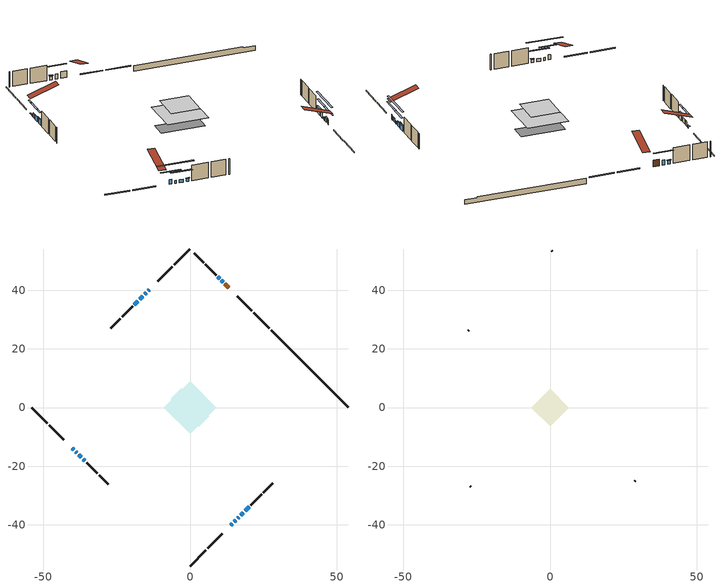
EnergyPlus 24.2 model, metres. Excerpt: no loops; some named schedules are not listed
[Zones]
conditioned space
 floor outside (Floor1 construction): -1.27,0 0,1.27 1.27,0 0,-1.27 z0.61
 floor adiabatic (AdiabaticFloorConstruction): -8.88,0 0,8.88 8.88,0 0,-8.88 z3.05
 floor foundation (Slab1 construction): -6.57,2.94 -2.94,6.57 6.57,-2.94 2.94,-6.57 z-1.14
 wall outside (RimJoist1 construction): 0,-54.02 5.41,-48.61 / -54.02,0 -48.61,-5.41 / 0,54.02 -5.41,48.61 / 27.07,26.95 21.66,32.37 z0.61:0.91
 wall outside (RimJoist2 construction): 6.07,-47.95 11,-43.02 / -47.95,-6.07 -43.02,-11 / -6.07,47.95 -11,43.02 / 21,33.02 16.07,37.95 z0.61:0.91
 wall outside (AdiabaticWallConstruction 1): 13.13,40.89 11.92,42.1 z0.61:2.64
 wall outside (AdiabaticWallConstruction): 11.26,42.76 10.72,43.3 / 13.94,-40.09 14.48,-39.55 / -40.09,-13.94 -39.55,-14.48 / -14.92,39.11 -15.46,38.57 z0.61:2.14; -13.94,40.09 -14.26,39.76 z0.61:1.07; 15.13,-38.89 15.67,-38.35 z0.61:1.83; 16.33,-37.7 16.65,-37.37 / -38.89,-15.13 -38.57,-15.46 / -37.91,-16.11 -37.05,-16.98 / -36.39,-17.63 -35.85,-18.17 z0.61:1.53; 17.31,-36.71 18.17,-35.85 / -16.11,37.91 -17.19,36.83 z0.61:2.13; 18.83,-35.2 20.12,-33.9 / -17.85,36.18 -18.93,35.1 z0.61:2.44; 10.07,43.96 9.53,44.5 z0.61:1.73
 wall outside (Wall1 construction): 20.78,-33.24 24.37,-29.65 / -35.19,-18.83 -31.6,-22.42 / -19.58,34.44 -23.17,30.85 / 8.87,45.15 5.28,48.74 z0.61:5.49
 wall outside (Wall2 construction): 25.03,-29 28.18,-25.85 / -30.95,-23.08 -27.8,-26.23 / -23.83,30.19 -26.98,27.04 / 4.62,49.4 1.47,52.55 z0.61:5.49
 wall foundation (FoundationWall1 construction): 27.73,26.3,-1.14 27.73,26.3,0.61 51.39,2.63,0.61 51.39,2.63,0.39 54.02,0,0.39 54.02,0,-1.14
 window (WindowConstruction): 11.26,42.76 10.72,43.3 z0.61:2.13
 window (WindowConstruction 9): -13.94,40.09 -14.26,39.76 z0.61:1.07
 window (WindowConstruction 10): 13.94,-40.09 14.48,-39.55 z0.61:2.13
 window (WindowConstruction 11): 15.13,-38.89 15.67,-38.35 z0.61:1.83
 window (WindowConstruction 12): -40.09,-13.94 -39.55,-14.48 z0.61:2.13
 window (WindowConstruction 13): 16.33,-37.69 16.65,-37.37 z0.61:1.52
 window (WindowConstruction 14): -38.89,-15.13 -38.57,-15.46 z0.61:1.52
 window (WindowConstruction 1): -14.92,39.11 -15.46,38.57 z0.61:2.13
 window (WindowConstruction 2): 17.31,-36.71 18.17,-35.85 z0.61:2.13
 window (WindowConstruction 3): 18.83,-35.19 20.12,-33.9 z0.61:2.44
 window (WindowConstruction 4): -37.91,-16.11 -37.05,-16.98 z0.61:1.52
 window (WindowConstruction 5): -36.39,-17.63 -35.85,-18.17 z0.61:1.52
 window (WindowConstruction 6): 10.07,43.96 9.53,44.5 z0.61:1.73
 window (WindowConstruction 7): -16.11,37.91 -17.19,36.83 z0.61:2.13
 window (WindowConstruction 8): -17.85,36.17 -18.93,35.1 z0.61:2.44
 door (Door): 13.13,40.89 11.92,42.1 z0.61:2.64
 ceiling adiabatic (AdiabaticFloorConstruction): 0,-8.88 8.88,0 0,8.88 -8.88,0 z3.05
attic - vented
 floor to conditioned space (Floor2 construction Reversed): -6.32,0 0,6.32 6.32,0 0,-6.32 z5.49
 wall outside (Wall3 construction): 28.83,-25.19 28.99,-25.03 / -27.14,-26.88 -26.98,-27.04 / -27.64,26.38 -27.8,26.23 / 0.82,53.21 0.66,53.37 z0.61:5.49
 roof outside (Roof1 construction): 13.28,-40.74,5.49 7.13,-34.59,8.39 5.5,-36.21,8.39 11.66,-42.36,5.49; -40.74,-13.28,5.49 -34.59,-7.13,8.39 -36.21,-5.5,8.39 -42.36,-11.66,5.49; -13.28,40.74,5.49 -7.13,34.59,8.39 -5.5,36.21,8.39 -11.66,42.36,5.49; 13.79,40.23,5.49 7.63,34.08,8.39 9.26,32.45,8.39 15.41,38.61,5.49
shading: 8.8,45.22 13.19,40.84 13.48,41.13 9.09,45.51 z4.85; -14.4,39.62 -13.8,40.23 -14.09,40.52 -14.69,39.91 z1.27; 16.4,-37.62 12.02,-42.01 12.31,-42.3 16.69,-37.92 z4.85; 15.82,-38.21 14.99,-39.03 15.28,-39.32 16.11,-38.5 z2.03; -37.62,-16.4 -42.01,-12.02 -42.3,-12.31 -37.92,-16.69 z4.85; 20.51,-33.51 12.47,-41.55 12.76,-41.84 20.8,-33.8 z6.98; -34.71,-19.32 -42.75,-11.27 -43.04,-11.56 -35,-19.61 z6.98; -17.38,36.64 -13,41.03 -13.29,41.32 -17.67,36.93 z4.85; 20.09,-33.93 15.39,-38.64 15.68,-38.93 20.39,-34.22 z4.85; 20.26,-33.76 18.69,-35.34 18.98,-35.63 20.56,-34.05 z2.64; -35.12,-18.9 -39.83,-14.19 -40.12,-14.48 -35.42,-19.19 z4.24; -35.71,-18.31 -36.53,-17.49 -36.82,-17.78 -36,-18.61 z1.73; 9.39,44.64 10.21,43.81 10.5,44.11 9.68,44.93 z1.93; -19.11,34.91 -14.19,39.83 -14.48,40.12 -19.41,35.2 z4.85; -19.07,34.96 -17.71,36.32 -18,36.61 -19.36,35.25 z2.64
[Building]
Building 1: Terrain=Suburbs
[Site:Location]
Halifax Intl AP_NS: Latitude {deg}=44.88; Longitude {deg}=-63.51; Time Zone {hr}=-4; Elevation {m}=145; Keep Site Location Information=Yes
[Site:GroundTemperature:Shallow]
3.15511, 1.33576, 1.19006, 2.05344, 5.51939, 8.9692, 11.96, 13.8546, 14.0156, 12.4746, 9.56009, 6.2161
[Site:WaterMainsTemperature]
Calculation Method=Schedule; Temperature Schedule=mains temperature schedule
[Material] Roughness=Rough; Thermal Absorptance=0.9
Name | Thickness {m} | Conductivity {W/m-K} | Density {kg/m3} | Specific Heat {J/kg-K} | Solar Absorptance | Visible Absorptance
asphalt or fiberglass shingles | 0.00635 | 0.162714 | 1121.4 | 1465.45 | 0.95 | 0.95
ceiling loosefill ins | 0.0846667 | 0.0480833 | 16.02 | 1046.75 | 0.7 | 0.7
ceiling stud and cavity | 0.1397 | 0.0984332 | 65.682 | 1177.47 | 0.7 | 0.7
concrete 4.0 in. | 0.1016 | 1.803125 | 2242.8 | 837.4 | 0.7 | 0.7
concrete 8.0 in. | 0.2032 | 1.803125 | 2242.8 | 837.4 | 0.7 | 0.7
door material | 0.04445 | 0.053851 | 512.64 | 1214.23 | 0.7 | 0.7
exterior vertical ins | 0.0448461 | 0.029427 | 32.04 | 1214.23 | 0.7 | 0.7
floor covering | 0.0127 | 0.0433444 | 54.468 | 1339.84 | 0.6 | 0.6
floor rigid ins; wall rigid ins 1 | 0.512978 | 0.029427 | 32.04 | 1214.23 | 0.7 | 0.7
floor stud and cavity | 0.1397 | 0.193413 | 92.3553 | 1139.71 | 0.7 | 0.7
floor stud and cavity 1 | 0.1397 | 1.75129 | 37.0049 | 1207.88 | 0.7 | 0.7
furniture material conditioned space 1 | 0.1524 | 0.115458 | 640.8 | 1214.23 | 0.6 | 0.6
gypsum board | 0.0127 | 0.160291 | 801 | 837.4 | 0.6 | 0.6
gypsum board 1 | 0.0127 | 0.160291 | 801 | 837.4 | 0.7 | 0.7
interior horizontal ins | 0.0131784 | 0.029427 | 32.04 | 1214.23 | 0.7 | 0.7
osb sheathing 0.5 in. | 0.0127 | 0.115458 | 512.64 | 1214.23 | 0.7 | 0.7
osb sheathing 0.75 in. | 0.01905 | 0.115458 | 512.64 | 1214.23 | 0.7 | 0.7
osb sheathing 2.0 in. | 0.0508 | 0.115458 | 512.64 | 1214.23 | 0.7 | 0.7
rim joist rigid ins; wall rigid ins | 0.051816 | 0.029427 | 32.04 | 1214.23 | 0.7 | 0.7
rim joist stud and cavity | 0.0508 | 0.177588 | 50.32683 | 1063.81 | 0.6 | 0.6
rim joist stud and cavity 1 | 0.0508 | 0.0754091 | 125.044 | 1163.47 | 0.6 | 0.6
wall stud and cavity | 0.1397 | 0.266242 | 139.0536 | 1170.24 | 0.7 | 0.7
wall stud and cavity 1 | 0.1397 | 0.272647 | 139.0536 | 1170.24 | 0.7 | 0.7
wall stud and cavity 2 | 0.0889 | 6.9971 | 50.32683 | 1063.81 | 0.6 | 0.6
wall stud and cavity 3 | 0.0889 | 0.380278 | 52.3479 | 1209.89 | 0.7 | 0.7
wall stud and cavity 4 | 0.0889 | 0.391764 | 83.0341 | 1211.67 | 0.7 | 0.7
wood siding | 0.0254 | 0.102417 | 544.68 | 1172.36 | 0.57 | 0.57
wood siding 1 | 0.00254 | 0.102417 | 544.68 | 1172.36 | 0.57 | 0.57
wood siding 2; wood siding 3; wood siding 4 | 0.0254 | 0.102417 | 544.68 | 1172.36 | 0.7 | 0.7
[WindowMaterial:SimpleGlazingSystem]
Name | U-Factor {W/m2-K} | Solar Heat Gain Coefficient
WindowMaterial | 2.941204 | 0.65
WindowMaterial 1 | 2.91111 | 0.68
WindowMaterial 10 | 2.748152 | 0.58
WindowMaterial 2 | 2.8867 | 0.7
WindowMaterial 3 | 2.93609 | 0.65
WindowMaterial 4 | 2.96164 | 0.62
WindowMaterial 5 | 2.95256 | 0.64
WindowMaterial 6 | 2.90089 | 0.68
WindowMaterial 7 | 2.89408 | 0.69
WindowMaterial 8 | 3.03773 | 0.52
WindowMaterial 9 | 2.94859 | 0.64
[Construction]
AdiabaticFloorConstruction: floor stud and cavity 1, floor rigid ins, osb sheathing 0.75 in., floor covering
AdiabaticWallConstruction: wood siding 3, wall rigid ins 1, wall stud and cavity 3, gypsum board
AdiabaticWallConstruction 1: wood siding 4, wall rigid ins 1, wall stud and cavity 3, gypsum board
Door: door material
Floor1 construction: floor stud and cavity, osb sheathing 0.75 in., floor covering
Floor2 construction Reversed: gypsum board, ceiling stud and cavity, ceiling loosefill ins
FoundationWall1 construction: concrete 8.0 in., gypsum board 1
furniture construction conditioned space 1: furniture material conditioned space 1
PartitionWallConstruction: gypsum board, wall stud and cavity 4, gypsum board
RimJoist1 construction: wood siding 2, rim joist stud and cavity
RimJoist2 construction: wood siding 2, rim joist rigid ins, osb sheathing 2.0 in., rim joist stud and cavity 1
Roof1 construction: asphalt or fiberglass shingles
Slab1 construction: concrete 4.0 in.
Wall1 construction: wood siding, wall rigid ins, osb sheathing 0.5 in., wall stud and cavity, gypsum board
Wall2 construction: wood siding, wall rigid ins, osb sheathing 0.5 in., wall stud and cavity 1, gypsum board
Wall3 construction: wood siding 1, wall stud and cavity 2
WindowConstruction; WindowConstruction 1; WindowConstruction 10; WindowConstruction 12: WindowMaterial
WindowConstruction 11: WindowMaterial 9
WindowConstruction 13; WindowConstruction 14: WindowMaterial 10
WindowConstruction 2: WindowMaterial 1
WindowConstruction 3: WindowMaterial 2
WindowConstruction 4: WindowMaterial 3
WindowConstruction 5: WindowMaterial 4
WindowConstruction 6: WindowMaterial 5
WindowConstruction 7: WindowMaterial 6
WindowConstruction 8: WindowMaterial 7
WindowConstruction 9: WindowMaterial 8
[Zone] Multiplier=1; Part of Total Floor Area=Yes
Name | Volume {m3}
attic - vented | 37.6417
conditioned space | 581
[Space]
Name | Zone | Volume {m3}
attic - vented 1 | attic - vented | 37.6417
conditioned space 1 | conditioned space | 581
[ZoneInfiltration:EffectiveLeakageArea]
infil attic - vented 1: Zone or Space=attic - vented 1; Schedule=Always On Discrete; Effective Air Leakage Area {cm2}=2862.09; Stack Coefficient=0.000540931; Wind Coefficient=1.57142e-05
[ZoneMixing]
whole house fan mix: Zone or Space=attic - vented; Schedule=Always On Continuous; Design Flow Rate Calculation Method=Flow/Zone; Design Flow Rate {m3/s}=0; Source Zone or Space=conditioned space
[SurfaceProperty:ExposedFoundationPerimeter]
Slab1: Exposed Perimeter Calculation Method=TotalExposedPerimeter; Total Exposed Perimeter {m}=37.187
[InternalMass] Zone or ZoneList=conditioned space; Space or SpaceList=conditioned space 1
Name | Construction | Surface Area {m2}
furniture mass conditioned space 1 | furniture construction conditioned space 1 | 91.9878
partition wall mass | PartitionWallConstruction | 229.97
[Lights]
interior lighting: Zone or ZoneList or Space or SpaceList=conditioned space 1; Schedule=interior lighting schedule; Design Level Calculation Method=LightingLevel; Lighting Level {W}=343.2; Return Air Fraction=0; Fraction Radiant=0.6; Fraction Visible=0.2; Fraction Replaceable=1
[People]
occupants: Zone or ZoneList or Space or SpaceList=conditioned space 1; Number of People Schedule=occupants schedule; Number of People Calculation Method=People; Number of People=3; Fraction Radiant=0.314171; Sensible Heat Fraction=0.56303; Activity Level Schedule=occupants activity schedule; Carbon Dioxide Generation Rate {m3/s-W}=0; Enable ASHRAE 55 Comfort Warnings=No; Mean Radiant Temperature Calculation Type=EnclosureAveraged
[ElectricEquipment] Zone or ZoneList or Space or SpaceList=conditioned space 1; Design Level Calculation Method=EquipmentLevel
Name | Schedule | Design Level {W} | Fraction Latent | Fraction Radiant | Fraction Lost
clothes dryer | clothes dryer schedule | 140.772 | 0.015 | 0.081 | 0.85
clothes washer | clothes washer schedule | 32.1985 | 0.03 | 0.162 | 0.7
cooking range | cooking range schedule | 215.147 | 0.08 | 0.432 | 0.2
dishwasher | dishwasher schedule | 66.8632 | 0.3 | 0.18 | 0.4
fridge | fridge schedule | 72.9452 | 0 | 0.6 | 0
mech vent house fan | mech vent house fan schedule | 0.95 | 0 | 0 | 1
mech vent house fan cfis | mech vent house fan cfis schedule | 0 | 0 | 0 | 0
misc plug loads | misc plug loads schedule | 494.7 | 0.045 | 0.513 | 0.1
whole house fan | Always On Discrete | 0 | 0 | 0 | 1
[OtherEquipment] Zone or ZoneList or Space or SpaceList=conditioned space 1; Design Level Calculation Method=EquipmentLevel
Name | Fuel Type | Schedule | Design Level {W} | Fraction Latent | Fraction Radiant | Fraction Lost
clothes dryer 1 | Electricity | clothes dryer schedule | 0 | 0.015 | 0.081 | 0.85
cooking range 1 | Electricity | cooking range schedule | 0 | 0.08 | 0.432 | 0.2
general water use latent | None | general water use schedule | 62.594 | 1 | 0 | 0
general water use sensible | None | general water use schedule | -61.6891 | 0 | 0.6 | 0
mech vent house fan latent load | None | Always On Discrete | 0 | 1 | 0 | 0
mech vent house fan sensible load | None | Always On Discrete | 0 | 0 | 0 | 0
water heater energy adjustment1 | FuelOilNo2 | Always On Discrete | 0.01 | 0 | 0 | 1
[ZoneInfiltration:DesignFlowRate] Zone or ZoneList or Space or SpaceList=conditioned space 1; Schedule=Always On Discrete; Design Flow Rate Calculation Method=Flow/Zone; Design Flow Rate {m3/s}=0
infil flow; natural vent flow; whole house fan flow
[Foundation:Kiva]
Foundation Kiva 1: Initial Indoor Air Temperature {C}=18; Interior Horizontal Insulation Material=interior horizontal ins; Interior Horizontal Insulation Depth {m}=0; Interior Horizontal Insulation Width {m}=1; Wall Height Above Grade {m}=0.609996; Wall Depth Below Slab {m}=0.2032; Custom Block Material Name 1=exterior vertical ins; Custom Block Depth 1 {m}=1.75001; Custom Block X Position 1 {m}=0.2159; Custom Block Z Position 1 {m}=0
[Foundation:Kiva:Settings]
Soil Conductivity {W/m-K}=0.849921; Soil Density {kg/m3}=1842.3; Soil Specific Heat {J/kg-K}=418.7; Ground Solar Absorptivity=0.9; Ground Thermal Absorptivity=0.9; Ground Surface Roughness {m}=0.03; Far-Field Width {m}=40; Deep-Ground Boundary Condition=ZeroFlux; Deep-Ground Depth {m}=40; Minimum Cell Dimension {m}=0.2; Maximum Cell Growth Coefficient=3; Simulation Timestep=Timestep
[Exterior:Lights]
exterior lighting: Schedule=exterior lighting schedule; Design Level {W}=75.6
[Schedule:Constant]
Name | Hourly Value
Always On Continuous; mech vent house fan schedule; mech vent house fan cfis schedule; Always On Discrete | 1
occupants activity schedule | 117.228
fridge schedule | 0
[Schedule:Week:Daily]
interior lighting schedule Week Rule - Jan1-Jan27: interior lighting schedule day, interior lighting schedule day, interior lighting schedule day, interior lighting schedule day, interior lighting schedule day, interior lighting schedule day, interior lighting schedule day, interior lighting schedule default day, interior lighting schedule default day, interior lighting schedule default day, interior lighting schedule default day, interior lighting schedule default day
interior lighting schedule Week Rule - Jan28-Feb3: interior lighting schedule day, interior lighting schedule day, interior lighting schedule day, interior lighting schedule day, interior lighting schedule day 1, interior lighting schedule day 1, interior lighting schedule day 1, interior lighting schedule default day, interior lighting schedule default day, interior lighting schedule default day, interior lighting schedule default day, interior lighting schedule default day
interior lighting schedule Week Rule - Feb4-Feb24: interior lighting schedule day 1, interior lighting schedule day 1, interior lighting schedule day 1, interior lighting schedule day 1, interior lighting schedule day 1, interior lighting schedule day 1, interior lighting schedule day 1, interior lighting schedule default day, interior lighting schedule default day, interior lighting schedule default day, interior lighting schedule default day, interior lighting schedule default day
interior lighting schedule Week Rule - Feb25-Mar3: interior lighting schedule day 1, interior lighting schedule day 1, interior lighting schedule day 1, interior lighting schedule day 1, interior lighting schedule day 2, interior lighting schedule day 2, interior lighting schedule day 2, interior lighting schedule default day, interior lighting schedule default day, interior lighting schedule default day, interior lighting schedule default day, interior lighting schedule default day
interior lighting schedule Week Rule - Mar4-Mar31: interior lighting schedule day 2, interior lighting schedule day 2, interior lighting schedule day 2, interior lighting schedule day 2, interior lighting schedule day 2, interior lighting schedule day 2, interior lighting schedule day 2, interior lighting schedule default day, interior lighting schedule default day, interior lighting schedule default day, interior lighting schedule default day, interior lighting schedule default day
interior lighting schedule Week Rule - Apr1-Apr28: interior lighting schedule day 3, interior lighting schedule day 3, interior lighting schedule day 3, interior lighting schedule day 3, interior lighting schedule day 3, interior lighting schedule day 3, interior lighting schedule day 3, interior lighting schedule default day, interior lighting schedule default day, interior lighting schedule default day, interior lighting schedule default day, interior lighting schedule default day
interior lighting schedule Week Rule - Apr29-May5: interior lighting schedule day 3, interior lighting schedule day 3, interior lighting schedule day 4, interior lighting schedule day 4, interior lighting schedule day 4, interior lighting schedule day 4, interior lighting schedule day 4, interior lighting schedule default day, interior lighting schedule default day, interior lighting schedule default day, interior lighting schedule default day, interior lighting schedule default day
interior lighting schedule Week Rule - May6-May26: interior lighting schedule day 4, interior lighting schedule day 4, interior lighting schedule day 4, interior lighting schedule day 4, interior lighting schedule day 4, interior lighting schedule day 4, interior lighting schedule day 4, interior lighting schedule default day, interior lighting schedule default day, interior lighting schedule default day, interior lighting schedule default day, interior lighting schedule default day
interior lighting schedule Week Rule - May27-Jun2: interior lighting schedule day 4, interior lighting schedule day 4, interior lighting schedule day 4, interior lighting schedule day 4, interior lighting schedule day 4, interior lighting schedule day 5, interior lighting schedule day 5, interior lighting schedule default day, interior lighting schedule default day, interior lighting schedule default day, interior lighting schedule default day, interior lighting schedule default day
interior lighting schedule Week Rule - Jun3-Jun30: interior lighting schedule day 5, interior lighting schedule day 5, interior lighting schedule day 5, interior lighting schedule day 5, interior lighting schedule day 5, interior lighting schedule day 5, interior lighting schedule day 5, interior lighting schedule default day, interior lighting schedule default day, interior lighting schedule default day, interior lighting schedule default day, interior lighting schedule default day
interior lighting schedule Week Rule - Jul1-Jul28: interior lighting schedule day 6, interior lighting schedule day 6, interior lighting schedule day 6, interior lighting schedule day 6, interior lighting schedule day 6, interior lighting schedule day 6, interior lighting schedule day 6, interior lighting schedule default day, interior lighting schedule default day, interior lighting schedule default day, interior lighting schedule default day, interior lighting schedule default day
interior lighting schedule Week Rule - Jul29-Aug4: interior lighting schedule day 6, interior lighting schedule day 6, interior lighting schedule day 6, interior lighting schedule day 7, interior lighting schedule day 7, interior lighting schedule day 7, interior lighting schedule day 7, interior lighting schedule default day, interior lighting schedule default day, interior lighting schedule default day, interior lighting schedule default day, interior lighting schedule default day
interior lighting schedule Week Rule - Aug5-Aug25: interior lighting schedule day 7, interior lighting schedule day 7, interior lighting schedule day 7, interior lighting schedule day 7, interior lighting schedule day 7, interior lighting schedule day 7, interior lighting schedule day 7, interior lighting schedule default day, interior lighting schedule default day, interior lighting schedule default day, interior lighting schedule default day, interior lighting schedule default day
interior lighting schedule Week Rule - Aug26-Sep1: interior lighting schedule day 7, interior lighting schedule day 7, interior lighting schedule day 7, interior lighting schedule day 7, interior lighting schedule day 7, interior lighting schedule day 7, interior lighting schedule day 8, interior lighting schedule default day, interior lighting schedule default day, interior lighting schedule default day, interior lighting schedule default day, interior lighting schedule default day
interior lighting schedule Week Rule - Sep2-Sep29: interior lighting schedule day 8, interior lighting schedule day 8, interior lighting schedule day 8, interior lighting schedule day 8, interior lighting schedule day 8, interior lighting schedule day 8, interior lighting schedule day 8, interior lighting schedule default day, interior lighting schedule default day, interior lighting schedule default day, interior lighting schedule default day, interior lighting schedule default day
interior lighting schedule Week Rule - Sep30-Oct6: interior lighting schedule day 8, interior lighting schedule day 9, interior lighting schedule day 9, interior lighting schedule day 9, interior lighting schedule day 9, interior lighting schedule day 9, interior lighting schedule day 9, interior lighting schedule default day, interior lighting schedule default day, interior lighting schedule default day, interior lighting schedule default day, interior lighting schedule default day
interior lighting schedule Week Rule - Oct7-Oct27: interior lighting schedule day 9, interior lighting schedule day 9, interior lighting schedule day 9, interior lighting schedule day 9, interior lighting schedule day 9, interior lighting schedule day 9, interior lighting schedule day 9, interior lighting schedule default day, interior lighting schedule default day, interior lighting schedule default day, interior lighting schedule default day, interior lighting schedule default day
interior lighting schedule Week Rule - Oct28-Nov3: interior lighting schedule day 9, interior lighting schedule day 9, interior lighting schedule day 9, interior lighting schedule day 9, interior lighting schedule day 10, interior lighting schedule day 10, interior lighting schedule day 10, interior lighting schedule default day, interior lighting schedule default day, interior lighting schedule default day, interior lighting schedule default day, interior lighting schedule default day
interior lighting schedule Week Rule - Nov4-Nov24: interior lighting schedule day 10, interior lighting schedule day 10, interior lighting schedule day 10, interior lighting schedule day 10, interior lighting schedule day 10, interior lighting schedule day 10, interior lighting schedule day 10, interior lighting schedule default day, interior lighting schedule default day, interior lighting schedule default day, interior lighting schedule default day, interior lighting schedule default day
interior lighting schedule Week Rule - Nov25-Dec1: interior lighting schedule day 10, interior lighting schedule day 10, interior lighting schedule day 10, interior lighting schedule day 10, interior lighting schedule day 10, interior lighting schedule day 10, interior lighting schedule day 11, interior lighting schedule default day, interior lighting schedule default day, interior lighting schedule default day, interior lighting schedule default day, interior lighting schedule default day
interior lighting schedule Week Rule - Dec2-Dec31: interior lighting schedule day 11, interior lighting schedule day 11, interior lighting schedule day 11, interior lighting schedule day 11, interior lighting schedule day 11, interior lighting schedule day 11, interior lighting schedule day 11, interior lighting schedule default day, interior lighting schedule default day, interior lighting schedule default day, interior lighting schedule default day, interior lighting schedule default day
occupants schedule Week Rule - Jan1-Dec31: occupants schedule day, occupants schedule day, occupants schedule day, occupants schedule day, occupants schedule day, occupants schedule day, occupants schedule day, occupants schedule default day, occupants schedule default day, occupants schedule default day, occupants schedule default day, occupants schedule default day
clothes dryer schedule Week Rule - Jan1-Dec31: clothes dryer schedule day, clothes dryer schedule day, clothes dryer schedule day, clothes dryer schedule day, clothes dryer schedule day, clothes dryer schedule day, clothes dryer schedule day, clothes dryer schedule default day, clothes dryer schedule default day, clothes dryer schedule default day, clothes dryer schedule default day, clothes dryer schedule default day
clothes washer schedule Week Rule - Jan1-Dec31: clothes washer schedule day, clothes washer schedule day, clothes washer schedule day, clothes washer schedule day, clothes washer schedule day, clothes washer schedule day, clothes washer schedule day, clothes washer schedule default day, clothes washer schedule default day, clothes washer schedule default day, clothes washer schedule default day, clothes washer schedule default day
cooking range schedule Week Rule - Jan1-Dec31: cooking range schedule day, cooking range schedule day, cooking range schedule day, cooking range schedule day, cooking range schedule day, cooking range schedule day, cooking range schedule day, cooking range schedule default day, cooking range schedule default day, cooking range schedule default day, cooking range schedule default day, cooking range schedule default day
dishwasher schedule Week Rule - Jan1-Dec31: dishwasher schedule day, dishwasher schedule day, dishwasher schedule day, dishwasher schedule day, dishwasher schedule day, dishwasher schedule day, dishwasher schedule day, dishwasher schedule default day, dishwasher schedule default day, dishwasher schedule default day, dishwasher schedule default day, dishwasher schedule default day
misc plug loads schedule Week Rule - Jan1-Dec31: misc plug loads schedule day, misc plug loads schedule day, misc plug loads schedule day, misc plug loads schedule day, misc plug loads schedule day, misc plug loads schedule day, misc plug loads schedule day, misc plug loads schedule default day, misc plug loads schedule default day, misc plug loads schedule default day, misc plug loads schedule default day, misc plug loads schedule default day
general water use schedule Week Rule - Jan1-Dec31: general water use schedule day, general water use schedule day, general water use schedule day, general water use schedule day, general water use schedule day, general water use schedule day, general water use schedule day, general water use schedule default day, general water use schedule default day, general water use schedule default day, general water use schedule default day, general water use schedule default day
exterior lighting schedule Week Rule - Jan1-Jan27: exterior lighting schedule day, exterior lighting schedule day, exterior lighting schedule day, exterior lighting schedule day, exterior lighting schedule day, exterior lighting schedule day, exterior lighting schedule day, exterior lighting schedule default day, exterior lighting schedule default day, exterior lighting schedule default day, exterior lighting schedule default day, exterior lighting schedule default day
exterior lighting schedule Week Rule - Jan28-Feb3: exterior lighting schedule day, exterior lighting schedule day, exterior lighting schedule day, exterior lighting schedule day, exterior lighting schedule day 1, exterior lighting schedule day 1, exterior lighting schedule day 1, exterior lighting schedule default day, exterior lighting schedule default day, exterior lighting schedule default day, exterior lighting schedule default day, exterior lighting schedule default day
exterior lighting schedule Week Rule - Feb4-Feb24: exterior lighting schedule day 1, exterior lighting schedule day 1, exterior lighting schedule day 1, exterior lighting schedule day 1, exterior lighting schedule day 1, exterior lighting schedule day 1, exterior lighting schedule day 1, exterior lighting schedule default day, exterior lighting schedule default day, exterior lighting schedule default day, exterior lighting schedule default day, exterior lighting schedule default day
exterior lighting schedule Week Rule - Feb25-Mar3: exterior lighting schedule day 1, exterior lighting schedule day 1, exterior lighting schedule day 1, exterior lighting schedule day 1, exterior lighting schedule day 2, exterior lighting schedule day 2, exterior lighting schedule day 2, exterior lighting schedule default day, exterior lighting schedule default day, exterior lighting schedule default day, exterior lighting schedule default day, exterior lighting schedule default day
exterior lighting schedule Week Rule - Mar4-Mar31: exterior lighting schedule day 2, exterior lighting schedule day 2, exterior lighting schedule day 2, exterior lighting schedule day 2, exterior lighting schedule day 2, exterior lighting schedule day 2, exterior lighting schedule day 2, exterior lighting schedule default day, exterior lighting schedule default day, exterior lighting schedule default day, exterior lighting schedule default day, exterior lighting schedule default day
exterior lighting schedule Week Rule - Apr1-Apr28: exterior lighting schedule day 3, exterior lighting schedule day 3, exterior lighting schedule day 3, exterior lighting schedule day 3, exterior lighting schedule day 3, exterior lighting schedule day 3, exterior lighting schedule day 3, exterior lighting schedule default day, exterior lighting schedule default day, exterior lighting schedule default day, exterior lighting schedule default day, exterior lighting schedule default day
exterior lighting schedule Week Rule - Apr29-May5: exterior lighting schedule day 3, exterior lighting schedule day 3, exterior lighting schedule day 4, exterior lighting schedule day 4, exterior lighting schedule day 4, exterior lighting schedule day 4, exterior lighting schedule day 4, exterior lighting schedule default day, exterior lighting schedule default day, exterior lighting schedule default day, exterior lighting schedule default day, exterior lighting schedule default day
exterior lighting schedule Week Rule - May6-May26: exterior lighting schedule day 4, exterior lighting schedule day 4, exterior lighting schedule day 4, exterior lighting schedule day 4, exterior lighting schedule day 4, exterior lighting schedule day 4, exterior lighting schedule day 4, exterior lighting schedule default day, exterior lighting schedule default day, exterior lighting schedule default day, exterior lighting schedule default day, exterior lighting schedule default day
exterior lighting schedule Week Rule - May27-Jun2: exterior lighting schedule day 4, exterior lighting schedule day 4, exterior lighting schedule day 4, exterior lighting schedule day 4, exterior lighting schedule day 4, exterior lighting schedule day 5, exterior lighting schedule day 5, exterior lighting schedule default day, exterior lighting schedule default day, exterior lighting schedule default day, exterior lighting schedule default day, exterior lighting schedule default day
exterior lighting schedule Week Rule - Jun3-Jun30: exterior lighting schedule day 5, exterior lighting schedule day 5, exterior lighting schedule day 5, exterior lighting schedule day 5, exterior lighting schedule day 5, exterior lighting schedule day 5, exterior lighting schedule day 5, exterior lighting schedule default day, exterior lighting schedule default day, exterior lighting schedule default day, exterior lighting schedule default day, exterior lighting schedule default day
exterior lighting schedule Week Rule - Jul1-Jul28: exterior lighting schedule day 6, exterior lighting schedule day 6, exterior lighting schedule day 6, exterior lighting schedule day 6, exterior lighting schedule day 6, exterior lighting schedule day 6, exterior lighting schedule day 6, exterior lighting schedule default day, exterior lighting schedule default day, exterior lighting schedule default day, exterior lighting schedule default day, exterior lighting schedule default day
exterior lighting schedule Week Rule - Jul29-Aug4: exterior lighting schedule day 6, exterior lighting schedule day 6, exterior lighting schedule day 6, exterior lighting schedule day 7, exterior lighting schedule day 7, exterior lighting schedule day 7, exterior lighting schedule day 7, exterior lighting schedule default day, exterior lighting schedule default day, exterior lighting schedule default day, exterior lighting schedule default day, exterior lighting schedule default day
exterior lighting schedule Week Rule - Aug5-Aug25: exterior lighting schedule day 7, exterior lighting schedule day 7, exterior lighting schedule day 7, exterior lighting schedule day 7, exterior lighting schedule day 7, exterior lighting schedule day 7, exterior lighting schedule day 7, exterior lighting schedule default day, exterior lighting schedule default day, exterior lighting schedule default day, exterior lighting schedule default day, exterior lighting schedule default day
exterior lighting schedule Week Rule - Aug26-Sep1: exterior lighting schedule day 7, exterior lighting schedule day 7, exterior lighting schedule day 7, exterior lighting schedule day 7, exterior lighting schedule day 7, exterior lighting schedule day 7, exterior lighting schedule day 8, exterior lighting schedule default day, exterior lighting schedule default day, exterior lighting schedule default day, exterior lighting schedule default day, exterior lighting schedule default day
exterior lighting schedule Week Rule - Sep2-Sep29: exterior lighting schedule day 8, exterior lighting schedule day 8, exterior lighting schedule day 8, exterior lighting schedule day 8, exterior lighting schedule day 8, exterior lighting schedule day 8, exterior lighting schedule day 8, exterior lighting schedule default day, exterior lighting schedule default day, exterior lighting schedule default day, exterior lighting schedule default day, exterior lighting schedule default day
exterior lighting schedule Week Rule - Sep30-Oct6: exterior lighting schedule day 8, exterior lighting schedule day 9, exterior lighting schedule day 9, exterior lighting schedule day 9, exterior lighting schedule day 9, exterior lighting schedule day 9, exterior lighting schedule day 9, exterior lighting schedule default day, exterior lighting schedule default day, exterior lighting schedule default day, exterior lighting schedule default day, exterior lighting schedule default day
exterior lighting schedule Week Rule - Oct7-Oct27: exterior lighting schedule day 9, exterior lighting schedule day 9, exterior lighting schedule day 9, exterior lighting schedule day 9, exterior lighting schedule day 9, exterior lighting schedule day 9, exterior lighting schedule day 9, exterior lighting schedule default day, exterior lighting schedule default day, exterior lighting schedule default day, exterior lighting schedule default day, exterior lighting schedule default day
[Schedule:Year]
interior lighting schedule: interior lighting schedule Week Rule - Jan1-Jan27, 1, 1, 1, 27, interior lighting schedule Week Rule - Jan28-Feb3, 1, 28, 2, 3, interior lighting schedule Week Rule - Feb4-Feb24, 2, 4, 2, 24, interior lighting schedule Week Rule - Feb25-Mar3, 2, 25, 3, 3, interior lighting schedule Week Rule - Mar4-Mar31, 3, 4, 3, 31, interior lighting schedule Week Rule - Apr1-Apr28, 4, 1, 4, 28, interior lighting schedule Week Rule - Apr29-May5, 4, 29, 5, 5, interior lighting schedule Week Rule - May6-May26, 5, 6, 5, 26, interior lighting schedule Week Rule - May27-Jun2, 5, 27, 6, 2, interior lighting schedule Week Rule - Jun3-Jun30, 6, 3, 6, 30, interior lighting schedule Week Rule - Jul1-Jul28, 7, 1, 7, 28, interior lighting schedule Week Rule - Jul29-Aug4, 7, 29, 8, 4, interior lighting schedule Week Rule - Aug5-Aug25, 8, 5, 8, 25, interior lighting schedule Week Rule - Aug26-Sep1, 8, 26, 9, 1, interior lighting schedule Week Rule - Sep2-Sep29, 9, 2, 9, 29, interior lighting schedule Week Rule - Sep30-Oct6, 9, 30, 10, 6, interior lighting schedule Week Rule - Oct7-Oct27, 10, 7, 10, 27, interior lighting schedule Week Rule - Oct28-Nov3, 10, 28, 11, 3, interior lighting schedule Week Rule - Nov4-Nov24, 11, 4, 11, 24, interior lighting schedule Week Rule - Nov25-Dec1, 11, 25, 12, 1, interior lighting schedule Week Rule - Dec2-Dec31, 12, 2, 12, 31
occupants schedule: occupants schedule Week Rule - Jan1-Dec31, 1, 1, 12, 31
clothes dryer schedule: clothes dryer schedule Week Rule - Jan1-Dec31, 1, 1, 12, 31
clothes washer schedule: clothes washer schedule Week Rule - Jan1-Dec31, 1, 1, 12, 31
cooking range schedule: cooking range schedule Week Rule - Jan1-Dec31, 1, 1, 12, 31
dishwasher schedule: dishwasher schedule Week Rule - Jan1-Dec31, 1, 1, 12, 31
misc plug loads schedule: misc plug loads schedule Week Rule - Jan1-Dec31, 1, 1, 12, 31
general water use schedule: general water use schedule Week Rule - Jan1-Dec31, 1, 1, 12, 31
exterior lighting schedule: exterior lighting schedule Week Rule - Jan1-Jan27, 1, 1, 1, 27, exterior lighting schedule Week Rule - Jan28-Feb3, 1, 28, 2, 3, exterior lighting schedule Week Rule - Feb4-Feb24, 2, 4, 2, 24, exterior lighting schedule Week Rule - Feb25-Mar3, 2, 25, 3, 3, exterior lighting schedule Week Rule - Mar4-Mar31, 3, 4, 3, 31, exterior lighting schedule Week Rule - Apr1-Apr28, 4, 1, 4, 28, exterior lighting schedule Week Rule - Apr29-May5, 4, 29, 5, 5, exterior lighting schedule Week Rule - May6-May26, 5, 6, 5, 26, exterior lighting schedule Week Rule - May27-Jun2, 5, 27, 6, 2, exterior lighting schedule Week Rule - Jun3-Jun30, 6, 3, 6, 30, exterior lighting schedule Week Rule - Jul1-Jul28, 7, 1, 7, 28, exterior lighting schedule Week Rule - Jul29-Aug4, 7, 29, 8, 4, exterior lighting schedule Week Rule - Aug5-Aug25, 8, 5, 8, 25, exterior lighting schedule Week Rule - Aug26-Sep1, 8, 26, 9, 1, exterior lighting schedule Week Rule - Sep2-Sep29, 9, 2, 9, 29, exterior lighting schedule Week Rule - Sep30-Oct6, 9, 30, 10, 6, exterior lighting schedule Week Rule - Oct7-Oct27, 10, 7, 10, 27, exterior lighting schedule Week Rule - Oct28-Nov3, 10, 28, 11, 3, exterior lighting schedule Week Rule - Nov4-Nov24, 11, 4, 11, 24, exterior lighting schedule Week Rule - Nov25-Dec1, 11, 25, 12, 1, exterior lighting schedule Week Rule - Dec2-Dec31, 12, 2, 12, 31
[Schedule:Compact]
mains temperature schedule: Through: 01/01, For: AllDays, Until: 24:00, 7.41, Through: 01/02, For: AllDays, Until: 24:00, 7.34833, Through: 01/03, For: AllDays, Until: 24:00, 7.28778, Through: 01/04, For: AllDays, Until: 24:00, 7.22889, Through: 01/05, For: AllDays, Until: 24:00, 7.17056, Through: 01/06, For: AllDays, Until: 24:00, 7.11333, Through: 01/07, For: AllDays, Until: 24:00, 7.05722, Through: 01/08, For: AllDays, Until: 24:00, 7.00167, Through: 01/09, For: AllDays, Until: 24:00, 6.94778, Through: 01/10, For: AllDays, Until: 24:00, 6.895, Through: 01/11, For: AllDays, Until: 24:00, 6.84333, Through: 01/12, For: AllDays, Until: 24:00, 6.79278, Through: 01/13, For: AllDays, Until: 24:00, 6.74389, Through: 01/14, For: AllDays, Until: 24:00, 6.69556, Through: 01/15, For: AllDays, Until: 24:00, 6.64889, Through: 01/16, For: AllDays, Until: 24:00, 6.60278, Through: 01/17, For: AllDays, Until: 24:00, 6.55833, Through: 01/18, For: AllDays, Until: 24:00, 6.515, Through: 01/19, For: AllDays, Until: 24:00, 6.47333, Through: 01/20, For: AllDays, Until: 24:00, 6.43278, Through: 01/21, For: AllDays, Until: 24:00, 6.39333, Through: 01/22, For: AllDays, Until: 24:00, 6.355, Through: 01/23, For: AllDays, Until: 24:00, 6.31833, Through: 01/24, For: AllDays, Until: 24:00, 6.28278, Through: 01/25, For: AllDays, Until: 24:00, 6.24889, Through: 01/26, For: AllDays, Until: 24:00, 6.21611, Through: 01/27, For: AllDays, Until: 24:00, 6.18444, Through: 01/28, For: AllDays, Until: 24:00, 6.15444, Through: 01/29, For: AllDays, Until: 24:00, 6.12556, Through: 01/30, For: AllDays, Until: 24:00, 6.09833, Through: 01/31, For: AllDays, Until: 24:00, 6.07222, Through: 02/01, For: AllDays, Until: 24:00, 6.04778, Through: 02/02, For: AllDays, Until: 24:00, 6.02444, Through: 02/03, For: AllDays, Until: 24:00, 6.00278, Through: 02/04, For: AllDays, Until: 24:00, 5.98222, Through: 02/05, For: AllDays, Until: 24:00, 5.96333, Through: 02/06, For: AllDays, Until: 24:00, 5.94556, Through: 02/07, For: AllDays, Until: 24:00, 5.92944, Through: 02/08, For: AllDays, Until: 24:00, 5.915, Through: 02/09, For: AllDays, Until: 24:00, 5.90167, Through: 02/10, For: AllDays, Until: 24:00, 5.89, Through: 02/11, For: AllDays, Until: 24:00, 5.87944, Through: 02/12, For: AllDays, Until: 24:00, 5.87056, Through: 02/13, For: AllDays, Until: 24:00, 5.86333, Through: 02/14, For: AllDays, Until: 24:00, 5.85722, Through: 02/15, For: AllDays, Until: 24:00, 5.85278, Through: 02/16, For: AllDays, Until: 24:00, 5.84944, Through: 02/17, For: AllDays, Until: 24:00, 5.84833, Through: 02/18, For: AllDays, Until: 24:00, 5.84778, Through: 02/19, For: AllDays, Until: 24:00, 5.84944, Through: 02/20, For: AllDays, Until: 24:00, 5.85167, Through: 02/21, For: AllDays, Until: 24:00, 5.85611, Through: 02/22, For: AllDays, Until: 24:00, 5.86167, Through: 02/23, For: AllDays, Until: 24:00, 5.86889, Through: 02/24, For: AllDays, Until: 24:00, 5.87722, Through: 02/25, For: AllDays, Until: 24:00, 5.88722, Through: 02/26, For: AllDays, Until: 24:00, 5.89889, Through: 02/27, For: AllDays, Until: 24:00, 5.91167, Through: 02/28, For: AllDays, Until: 24:00, 5.92611, Through: 03/01, For: AllDays, Until: 24:00, 5.94222, Through: 03/02, For: AllDays, Until: 24:00, 5.95944, Through: 03/03, For: AllDays, Until: 24:00, 5.97778, Through: 03/04, For: AllDays, Until: 24:00, 5.99778, Through: 03/05, For: AllDays, Until: 24:00, 6.01944, Through: 03/06, For: AllDays, Until: 24:00, 6.04222, Through: 03/07, For: AllDays, Until: 24:00, 6.06667, Through: 03/08, For: AllDays, Until: 24:00, 6.09222, Through: 03/09, For: AllDays, Until: 24:00, 6.11944, Through: 03/10, For: AllDays, Until: 24:00, 6.14778, Through: 03/11, For: AllDays, Until: 24:00, 6.17722, Through: 03/12, For: AllDays, Until: 24:00, 6.20833, Through: 03/13, For: AllDays, Until: 24:00, 6.24111, Through: 03/14, For: AllDays, Until: 24:00, 6.275, Through: 03/15, For: AllDays, Until: 24:00, 6.31, Through: 03/16, For: AllDays, Until: 24:00, 6.34667, Through: 03/17, For: AllDays, Until: 24:00, 6.38444, Through: 03/18, For: AllDays, Until: 24:00, 6.42333, Through: 03/19, For: AllDays, Until: 24:00, 6.46389, Through: 03/20, For: AllDays, Until: 24:00, 6.50556, Through: 03/21, For: AllDays, Until: 24:00, 6.54833, Through: 03/22, For: AllDays, Until: 24:00, 6.59278, Through: 03/23, For: AllDays, Until: 24:00, 6.63833, Through: 03/24, For: AllDays, Until: 24:00, 6.685, Through: 03/25, For: AllDays, Until: 24:00, 6.73278, Through: 03/26, For: AllDays, Until: 24:00, 6.78167, Through: 03/27, For: AllDays, Until: 24:00, 6.83167, Through: 03/28, For: AllDays, Until: 24:00, 6.88333, Through: 03/29, For: AllDays, Until: 24:00, 6.93611, Through: 03/30, For: AllDays, Until: 24:00, 6.98944, Through: 03/31, For: AllDays, Until: 24:00, 7.04444, Through: 04/01, For: AllDays, Until: 24:00, 7.1, Through: 04/02, For: AllDays, Until: 24:00, 7.15722, Through: 04/03, For: AllDays, Until: 24:00, 7.21556, Through: 04/04, For: AllDays, Until: 24:00, 7.27444, Through: 04/05, For: AllDays, Until: 24:00, 7.33444, Through: 04/06, For: AllDays, Until: 24:00, 7.39556, Through: 04/07, For: AllDays, Until: 24:00, 7.45778, Through: 04/08, For: AllDays, Until: 24:00, 7.52111, Through: 04/09, For: AllDays, Until: 24:00, 7.585, Through: 04/10, For: AllDays, Until: 24:00, 7.65, Through: 04/11, For: AllDays, Until: 24:00, 7.71611, Through: 04/12, For: AllDays, Until: 24:00, 7.78333, Through: 04/13, For: AllDays, Until: 24:00, 7.85111, Through: 04/14, For: AllDays, Until: 24:00, 7.91944, Through: 04/15, For: AllDays, Until: 24:00, 7.98889, Through: 04/16, For: AllDays, Until: 24:00, 8.05944, Through: 04/17, For: AllDays, Until: 24:00, 8.13056, Through: 04/18, For: AllDays, Until: 24:00, 8.20222, Through: 04/19, For: AllDays, Until: 24:00, 8.275, Through: 04/20, For: AllDays, Until: 24:00, 8.34833, Through: 04/21, For: AllDays, Until: 24:00, 8.42222, Through: 04/22, For: AllDays, Until: 24:00, 8.49722, Through: 04/23, For: AllDays, Until: 24:00, 8.57278, Through: 04/24, For: AllDays, Until: 24:00, 8.64889, Through: 04/25, For: AllDays, Until: 24:00, 8.72556, Through: 04/26, For: AllDays, Until: 24:00, 8.80278, Through: 04/27, For: AllDays, Until: 24:00, 8.88111, Through: 04/28, For: AllDays, Until: 24:00, 8.95944, Through: 04/29, For: AllDays, Until: 24:00, 9.03833, Through: 04/30, For: AllDays, Until: 24:00, 9.11778, Through: 05/01, For: AllDays, Until: 24:00, 9.19778, Through: 05/02, For: AllDays, Until: 24:00, 9.27833, Through: 05/03, For: AllDays, Until: 24:00, 9.35944, Through: 05/04, For: AllDays, Until: 24:00, 9.44056, Through: 05/05, For: AllDays, Until: 24:00, 9.52278, Through: 05/06, For: AllDays, Until: 24:00, 9.60444, Through: 05/07, For: AllDays, Until: 24:00, 9.68722, Through: 05/08, For: AllDays, Until: 24:00, 9.77, Through: 05/09, For: AllDays, Until: 24:00, 9.85278, Through: 05/10, For: AllDays, Until: 24:00, 9.93611, Through: 05/11, For: AllDays, Until: 24:00, 10.02, Through: 05/12, For: AllDays, Until: 24:00, 10.1039, Through: 05/13, For: AllDays, Until: 24:00, 10.1878, Through: 05/14, For: AllDays, Until: 24:00, 10.2722, Through: 05/15, For: AllDays, Until: 24:00, 10.3561, Through: 05/16, For: AllDays, Until: 24:00, 10.4406, Through: 05/17, For: AllDays, Until: 24:00, 10.5256, Through: 05/18, For: AllDays, Until: 24:00, 10.61, Through: 05/19, For: AllDays, Until: 24:00, 10.6944, Through: 05/20, For: AllDays, Until: 24:00, 10.7794, Through: 05/21, For: AllDays, Until: 24:00, 10.8639, Through: 05/22, For: AllDays, Until: 24:00, 10.9489, Through: 05/23, For: AllDays, Until: 24:00, 11.0333, Through: 05/24, For: AllDays, Until: 24:00, 11.1178, Through: 05/25, For: AllDays, Until: 24:00, 11.2022, Through: 05/26, For: AllDays, Until: 24:00, 11.2867, Through: 05/27, For: AllDays, Until: 24:00, 11.3711, Through: 05/28, For: AllDays, Until: 24:00, 11.455, Through: 05/29, For: AllDays, Until: 24:00, 11.5389, Through: 05/30, For: AllDays, Until: 24:00, 11.6222, Through: 05/31, For: AllDays, Until: 24:00, 11.7056, Through: 06/01, For: AllDays, Until: 24:00, 11.7883, Through: 06/02, For: AllDays, Until: 24:00, 11.8711, Through: 06/03, For: AllDays, Until: 24:00, 11.9539, Through: 06/04, For: AllDays, Until: 24:00, 12.0356, Through: 06/05, For: AllDays, Until: 24:00, 12.1172, Through: 06/06, For: AllDays, Until: 24:00, 12.1989, Through: 06/07, For: AllDays, Until: 24:00, 12.2794, Through: 06/08, For: AllDays, Until: 24:00, 12.36, Through: 06/09, For: AllDays, Until: 24:00, 12.44, Through: 06/10, For: AllDays, Until: 24:00, 12.5194, Through: 06/11, For: AllDays, Until: 24:00, 12.5983, Through: 06/12, For: AllDays, Until: 24:00, 12.6767, Through: 06/13, For: AllDays, Until: 24:00, 12.7544, Through: 06/14, For: AllDays, Until: 24:00, 12.8317, Through: 06/15, For: AllDays, Until: 24:00, 12.9083, Through: 06/16, For: AllDays, Until: 24:00, 12.9844, Through: 06/17, For: AllDays, Until: 24:00, 13.0594, Through: 06/18, For: AllDays, Until: 24:00, 13.1344, Through: 06/19, For: AllDays, Until: 24:00, 13.2083, Through: 06/20, For: AllDays, Until: 24:00, 13.2811, Through: 06/21, For: AllDays, Until: 24:00, 13.3539, Through: 06/22, For: AllDays, Until: 24:00, 13.4256, Through: 06/23, For: AllDays, Until: 24:00, 13.4967, Through: 06/24, For: AllDays, Until: 24:00, 13.5667, Through: 06/25, For: AllDays, Until: 24:00, 13.6361, Through: 06/26, For: AllDays, Until: 24:00, 13.7044, Through: 06/27, For: AllDays, Until: 24:00, 13.7717, Through: 06/28, For: AllDays, Until: 24:00, 13.8389, Through: 06/29, For: AllDays, Until: 24:00, 13.9044, Through: 06/30, For: AllDays, Until: 24:00, 13.9694, Through: 07/01, For: AllDays, Until: 24:00, 14.0333, Through: 07/02, For: AllDays, Until: 24:00, 14.0961, Through: 07/03, For: AllDays, Until: 24:00, 14.1583, Through: 07/04, For: AllDays, Until: 24:00, 14.2189, Through: 07/05, For: AllDays, Until: 24:00, 14.2789, Through: 07/06, For: AllDays, Until: 24:00, 14.3378, Through: 07/07, For: AllDays, Until: 24:00, 14.3956, Through: 07/08, For: AllDays, Until: 24:00, 14.4522, Through: 07/09, For: AllDays, Until: 24:00, 14.5083, Through: 07/10, For: AllDays, Until: 24:00, 14.5628, Through: 07/11, For: AllDays, Until: 24:00, 14.6161, Through: 07/12, For: AllDays, Until: 24:00, 14.6683, Through: 07/13, For: AllDays, Until: 24:00, 14.7194, Through: 07/14, For: AllDays, Until: 24:00, 14.7694, Through: 07/15, For: AllDays, Until: 24:00, 14.8183, Through: 07/16, For: AllDays, Until: 24:00, 14.8661, Through: 07/17, For: AllDays, Until: 24:00, 14.9122, Through: 07/18, For: AllDays, Until: 24:00, 14.9572, Through: 07/19, For: AllDays, Until: 24:00, 15.0011, Through: 07/20, For: AllDays, Until: 24:00, 15.0439, Through: 07/21, For: AllDays, Until: 24:00, 15.0856, Through: 07/22, For: AllDays, Until: 24:00, 15.1256, Through: 07/23, For: AllDays, Until: 24:00, 15.1644, Through: 07/24, For: AllDays, Until: 24:00, 15.2017, Through: 07/25, For: AllDays, Until: 24:00, 15.2383, Through: 07/26, For: AllDays, Until: 24:00, 15.2728, Through: 07/27, For: AllDays, Until: 24:00, 15.3067, Through: 07/28, For: AllDays, Until: 24:00, 15.3389, Through: 07/29, For: AllDays, Until: 24:00, 15.3694, Through: 07/30, For: AllDays, Until: 24:00, 15.3989, Through: 07/31, For: AllDays, Until: 24:00, 15.4272, Through: 08/01, For: AllDays, Until: 24:00, 15.4539, Through: 08/02, For: AllDays, Until: 24:00, 15.4794, Through: 08/03, For: AllDays, Until: 24:00, 15.5033, Through: 08/04, For: AllDays, Until: 24:00, 15.5261, Through: 08/05, For: AllDays, Until: 24:00, 15.5472, Through: 08/06, For: AllDays, Until: 24:00, 15.5667, Through: 08/07, For: AllDays, Until: 24:00, 15.585, Through: 08/08, For: AllDays, Until: 24:00, 15.6022, Through: 08/09, For: AllDays, Until: 24:00, 15.6172, Through: 08/10, For: AllDays, Until: 24:00, 15.6317, Through: 08/11, For: AllDays, Until: 24:00, 15.6439, Through: 08/12, For: AllDays, Until: 24:00, 15.655, Through: 08/13, For: AllDays, Until: 24:00, 15.665, Through: 08/14, For: AllDays, Until: 24:00, 15.6733, Through: 08/15, For: AllDays, Until: 24:00, 15.68, Through: 08/16, For: AllDays, Until: 24:00, 15.6856, Through: 08/17, For: AllDays, Until: 24:00, 15.6894, Through: 08/18, For: AllDays, Until: 24:00, 15.6917, Through: 08/19, For: AllDays, Until: 24:00, 15.6928, Through: 08/20, For: AllDays, Until: 24:00, 15.6922, Through: 08/21, For: AllDays, Until: 24:00, 15.69, Through: 08/22, For: AllDays, Until: 24:00, 15.6867, Through: 08/23, For: AllDays, Until: 24:00, 15.6822, Through: 08/24, For: AllDays, Until: 24:00, 15.6756, Through: 08/25, For: AllDays, Until: 24:00, 15.6678, Through: 08/26, For: AllDays, Until: 24:00, 15.6589, Through: 08/27, For: AllDays, Until: 24:00, 15.6478, Through: 08/28, For: AllDays, Until: 24:00, 15.6361, Through: 08/29, For: AllDays, Until: 24:00, 15.6222, Through: 08/30, For: AllDays, Until: 24:00, 15.6072, Through: 08/31, For: AllDays, Until: 24:00, 15.5911, Through: 09/01, For: AllDays, Until: 24:00, 15.5733, Through: 09/02, For: AllDays, Until: 24:00, 15.5539, Through: 09/03, For: AllDays, Until: 24:00, 15.5333, Through: 09/04, For: AllDays, Until: 24:00, 15.5111, Through: 09/05, For: AllDays, Until: 24:00, 15.4878, Through: 09/06, For: AllDays, Until: 24:00, 15.4628, Through: 09/07, For: AllDays, Until: 24:00, 15.4367, Through: 09/08, For: AllDays, Until: 24:00, 15.4089, Through: 09/09, For: AllDays, Until: 24:00, 15.38, Through: 09/10, For: AllDays, Until: 24:00, 15.3494, Through: 09/11, For: AllDays, Until: 24:00, 15.3178, Through: 09/12, For: AllDays, Until: 24:00, 15.2844, Through: 09/13, For: AllDays, Until: 24:00, 15.25, Through: 09/14, For: AllDays, Until: 24:00, 15.2144, Through: 09/15, For: AllDays, Until: 24:00, 15.1772, Through: 09/16, For: AllDays, Until: 24:00, 15.1389, Through: 09/17, For: AllDays, Until: 24:00, 15.0989, Through: 09/18, For: AllDays, Until: 24:00, 15.0583, Through: 09/19, For: AllDays, Until: 24:00, 15.0161, Through: 09/20, For: AllDays, Until: 24:00, 14.9722, Through: 09/21, For: AllDays, Until: 24:00, 14.9278, Through: 09/22, For: AllDays, Until: 24:00, 14.8817, Through: 09/23, For: AllDays, Until: 24:00, 14.8344, Through: 09/24, For: AllDays, Until: 24:00, 14.7861, Through: 09/25, For: AllDays, Until: 24:00, 14.7367, Through: 09/26, For: AllDays, Until: 24:00, 14.6861, Through: 09/27, For: AllDays, Until: 24:00, 14.6339, Through: 09/28, For: AllDays, Until: 24:00, 14.5811, Through: 09/29, For: AllDays, Until: 24:00, 14.5267, Through: 09/30, For: AllDays, Until: 24:00, 14.4717, Through: 10/01, For: AllDays, Until: 24:00, 14.415, Through: 10/02, For: AllDays, Until: 24:00, 14.3578, Through: 10/03, For: AllDays, Until: 24:00, 14.2989, Through: 10/04, For: AllDays, Until: 24:00, 14.2394, Through: 10/05, For: AllDays, Until: 24:00, 14.1789, Through: 10/06, For: AllDays, Until: 24:00, 14.1172, Through: 10/07, For: AllDays, Until: 24:00, 14.0544, Through: 10/08, For: AllDays, Until: 24:00, 13.9911, Through: 10/09, For: AllDays, Until: 24:00, 13.9267, Through: 10/10, For: AllDays, Until: 24:00, 13.8611, Through: 10/11, For: AllDays, Until: 24:00, 13.7944, Through: 10/12, For: AllDays, Until: 24:00, 13.7272, Through: 10/13, For: AllDays, Until: 24:00, 13.6594, Through: 10/14, For: AllDays, Until: 24:00, 13.59, Through: 10/15, For: AllDays, Until: 24:00, 13.5206, Through: 10/16, For: AllDays, Until: 24:00, 13.4494, Through: 10/17, For: AllDays, Until: 24:00, 13.3783, Through: 10/18, For: AllDays, Until: 24:00, 13.3061, Through: 10/19, For: AllDays, Until: 24:00, 13.2328, Through: 10/20, For: AllDays, Until: 24:00, 13.1594, Through: 10/21, For: AllDays, Until: 24:00, 13.085, Through: 10/22, For: AllDays, Until: 24:00, 13.01, Through: 10/23, For: AllDays, Until: 24:00, 12.9339, Through: 10/24, For: AllDays, Until: 24:00, 12.8578, Through: 10/25, For: AllDays, Until: 24:00, 12.7806, Through: 10/26, For: AllDays, Until: 24:00, 12.7028, Through: 10/27, For: AllDays, Until: 24:00, 12.625, Through: 10/28, For: AllDays, Until: 24:00, 12.5461, Through: 10/29, For: AllDays, Until: 24:00, 12.4667, Through: 10/30, For: AllDays, Until: 24:00, 12.3872, Through: 10/31, For: AllDays, Until: 24:00, 12.3067, Through: 11/01, For: AllDays, Until: 24:00, 12.2261, Through: 11/02, For: AllDays, Until: 24:00, 12.145, Through: 11/03, For: AllDays, Until: 24:00, 12.0633, Through: 11/04, For: AllDays, Until: 24:00, 11.9817, Through: 11/05, For: AllDays, Until: 24:00, 11.8994, Through: 11/06, For: AllDays, Until: 24:00, 11.8167, Through: 11/07, For: AllDays, Until: 24:00, 11.7339, Through: 11/08, For: AllDays, Until: 24:00, 11.6506, Through: 11/09, For: AllDays, Until: 24:00, 11.5672, Through: 11/10, For: AllDays, Until: 24:00, 11.4833, Through: 11/11, For: AllDays, Until: 24:00, 11.3994, Through: 11/12, For: AllDays, Until: 24:00, 11.315, Through: 11/13, For: AllDays, Until: 24:00, 11.2311, Through: 11/14, For: AllDays, Until: 24:00, 11.1467, Through: 11/15, For: AllDays, Until: 24:00, 11.0622, Through: 11/16, For: AllDays, Until: 24:00, 10.9772, Through: 11/17, For: AllDays, Until: 24:00, 10.8928, Through: 11/18, For: AllDays, Until: 24:00, 10.8083, Through: 11/19, For: AllDays, Until: 24:00, 10.7233, Through: 11/20, For: AllDays, Until: 24:00, 10.6389, Through: 11/21, For: AllDays, Until: 24:00, 10.5539, Through: 11/22, For: AllDays, Until: 24:00, 10.4694, Through: 11/23, For: AllDays, Until: 24:00, 10.385, Through: 11/24, For: AllDays, Until: 24:00, 10.3006, Through: 11/25, For: AllDays, Until: 24:00, 10.2161, Through: 11/26, For: AllDays, Until: 24:00, 10.1322, Through: 11/27, For: AllDays, Until: 24:00, 10.0483, Through: 11/28, For: AllDays, Until: 24:00, 9.96444, Through: 11/29, For: AllDays, Until: 24:00, 9.88111, Through: 11/30, For: AllDays, Until: 24:00, 9.79778, Through: 12/01, For: AllDays, Until: 24:00, 9.715, Through: 12/02, For: AllDays, Until: 24:00, 9.63278, Through: 12/03, For: AllDays, Until: 24:00, 9.55056, Through: 12/04, For: AllDays, Until: 24:00, 9.46833, Through: 12/05, For: AllDays, Until: 24:00, 9.38667, Through: 12/06, For: AllDays, Until: 24:00, 9.30611, Through: 12/07, For: AllDays, Until: 24:00, 9.225, Through: 12/08, For: AllDays, Until: 24:00, 9.145, Through: 12/09, For: AllDays, Until: 24:00, 9.065, Through: 12/10, For: AllDays, Until: 24:00, 8.98611, Through: 12/11, For: AllDays, Until: 24:00, 8.90722, Through: 12/12, For: AllDays, Until: 24:00, 8.82944, Through: 12/13, For: AllDays, Until: 24:00, 8.75167, Through: 12/14, For: AllDays, Until: 24:00, 8.675, Through: 12/15, For: AllDays, Until: 24:00, 8.59833, Through: 12/16, For: AllDays, Until: 24:00, 8.52278, Through: 12/17, For: AllDays, Until: 24:00, 8.44778, Through: 12/18, For: AllDays, Until: 24:00, 8.37333, Through: 12/19, For: AllDays, Until: 24:00, 8.29944, Through: 12/20, For: AllDays, Until: 24:00, 8.22667, Through: 12/21, For: AllDays, Until: 24:00, 8.15444, Through: 12/22, For: AllDays, Until: 24:00, 8.08333, Through: 12/23, For: AllDays, Until: 24:00, 8.01278, Through: 12/24, For: AllDays, Until: 24:00, 7.94278, Through: 12/25, For: AllDays, Until: 24:00, 7.87389, Through: 12/26, For: AllDays, Until: 24:00, 7.80611, Through: 12/27, For: AllDays, Until: 24:00, 7.73889, Through: 12/28, For: AllDays, Until: 24:00, 7.67222, Through: 12/29, For: AllDays, Until: 24:00, 7.60722, Through: 12/30, For: AllDays, Until: 24:00, 7.54278, Through: 12/31, For: AllDays, Until: 24:00, 7.47944
